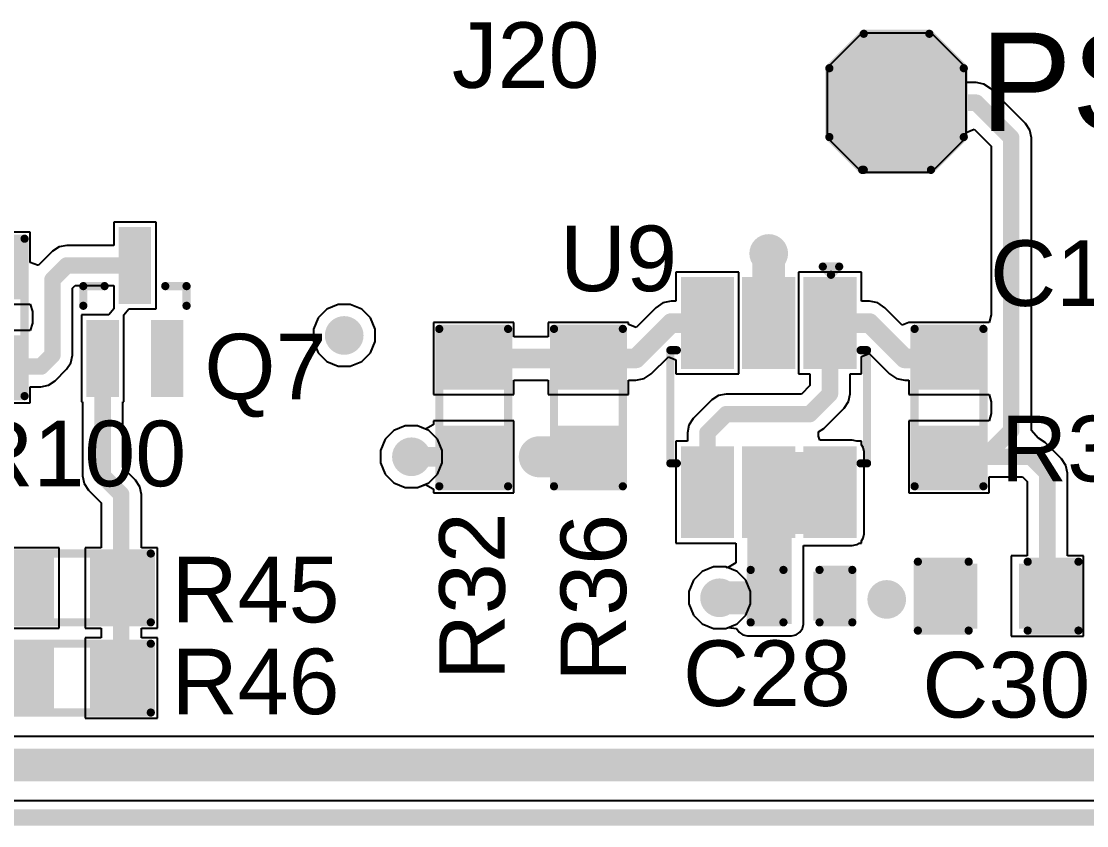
# Model space of a CAD drawing. Header units: millimetres. Extents: x 0 to 215, y 0 to 215.
# Drawn here: x 1.544 to 2.194, y 1.245 to 1.736 of the extents above; entities that cross this region are included whole.
import ezdxf

# ---------------------------------------------------------------- set-up
doc = ezdxf.new("R2010")
doc.units = ezdxf.units.MM
doc.header["$MEASUREMENT"] = 0
for name, color, linetype in [('BottomLayer', 5, 'Continuous'), ('BottomSolder', 6, 'Continuous'), ('Mechanical1', 6, 'Continuous'), ('MultiLayer', 9, 'Continuous'), ('PadHoleLayer', 156, 'Continuous'), ('TopLayer', 1, 'Continuous'), ('TopOverlay', 2, 'Continuous'), ('TopPaste', 8, 'Continuous'), ('TopSolder', 216, 'Continuous'), ('ViaHoleLayer', 16, 'Continuous')]:
    doc.layers.add(name, color=color, linetype=linetype)
doc.styles.add('Arial', font='', dxfattribs={"height": 0.2})
doc.styles.get('Arial').set_extended_font_data('Arial')

# ---------------------------------------------------------------- blocks, each defined once
blk = doc.blocks.new('C___0402_2')
at = {"layer": 'TopLayer'}
for points in [[(-0.0275, -0.0125), (-0.0275, 0.0125), (-0.0095, 0.0125), (-0.0095, -0.0125)], [(0.0095, -0.0125), (0.0095, 0.0125), (0.0275, 0.0125), (0.0275, -0.0125)]]:
    blk.add_hatch(color=1, dxfattribs=at).paths.add_polyline_path(points)
at = {"layer": 'TopPaste'}
for points in [[(-0.0275, -0.0125), (-0.0275, 0.0125), (-0.0095, 0.0125), (-0.0095, -0.0125)], [(0.0095, -0.0125), (0.0095, 0.0125), (0.0275, 0.0125), (0.0275, -0.0125)]]:
    blk.add_hatch(color=8, dxfattribs=at).paths.add_polyline_path(points)
at = {"layer": 'TopSolder'}
for points in [[(-0.02986, -0.01486), (-0.02986, 0.01486), (-0.00714, 0.01486), (-0.00714, -0.01486)], [(0.00714, -0.01486), (0.00714, 0.01486), (0.02986, 0.01486), (0.02986, -0.01486)]]:
    blk.add_hatch(color=216, dxfattribs=at).paths.add_polyline_path(points)
at = {"layer": 'TopOverlay', "const_width": 0.005}
for points in [[(-0.031, -0.016), (-0.031, 0.016)], [(-0.031, 0.016), (-0.011, 0.016)], [(0.011, 0.016), (0.031, 0.016)], [(0.031, -0.016), (0.031, 0.016)], [(-0.031, -0.016), (-0.011, -0.016)], [(0.011, -0.016), (0.031, -0.016)]]:
    blk.add_lwpolyline(points, dxfattribs=at)
at = {"layer": 'TopOverlay', "const_width": 0.0025}
for points in [[(-0.03225, 0.016, 1), (-0.02975, 0.016, 1)], [(-0.03225, 0.016, 1), (-0.02975, 0.016, 1)], [(-0.01225, 0.016, 1), (-0.00975, 0.016, 1)], [(0.00975, 0.016, 1), (0.01225, 0.016, 1)], [(0.02975, 0.016, 1), (0.03225, 0.016, 1)], [(0.02975, 0.016, 1), (0.03225, 0.016, 1)], [(-0.03225, -0.016, 1), (-0.02975, -0.016, 1)], [(-0.03225, -0.016, 1), (-0.02975, -0.016, 1)], [(-0.01225, -0.016, 1), (-0.00975, -0.016, 1)], [(0.00975, -0.016, 1), (0.01225, -0.016, 1)], [(0.02975, -0.016, 1), (0.03225, -0.016, 1)], [(0.02975, -0.016, 1), (0.03225, -0.016, 1)]]:
    blk.add_lwpolyline(points, format="xyb", close=True, dxfattribs=at)
blk = doc.blocks.new('SOT_23_6_17')
at = {"layer": 'TopLayer'}
for points in [[(-0.07559, 0.04961), (-0.02756, 0.04961), (-0.02756, 0.0252), (-0.07559, 0.0252)], [(0.02756, 0.04961), (0.07559, 0.04961), (0.07559, 0.0252), (0.02756, 0.0252)], [(-0.07559, 0.0122), (-0.02756, 0.0122), (-0.02756, -0.0122), (-0.07559, -0.0122)], [(0.02756, 0.0122), (0.07559, 0.0122), (0.07559, -0.0122), (0.02756, -0.0122)], [(-0.07559, -0.0252), (-0.02756, -0.0252), (-0.02756, -0.04961), (-0.07559, -0.04961)], [(0.02756, -0.0252), (0.07559, -0.0252), (0.07559, -0.04961), (0.02756, -0.04961)]]:
    blk.add_hatch(color=1, dxfattribs=at).paths.add_polyline_path(points)
at = {"layer": 'TopPaste'}
for points in [[(-0.07559, 0.04961), (-0.02756, 0.04961), (-0.02756, 0.0252), (-0.07559, 0.0252)], [(0.02756, 0.04961), (0.07559, 0.04961), (0.07559, 0.0252), (0.02756, 0.0252)], [(-0.07559, 0.0122), (-0.02756, 0.0122), (-0.02756, -0.0122), (-0.07559, -0.0122)], [(0.02756, 0.0122), (0.07559, 0.0122), (0.07559, -0.0122), (0.02756, -0.0122)], [(-0.07559, -0.0252), (-0.02756, -0.0252), (-0.02756, -0.04961), (-0.07559, -0.04961)], [(0.02756, -0.0252), (0.07559, -0.0252), (0.07559, -0.04961), (0.02756, -0.04961)]]:
    blk.add_hatch(color=8, dxfattribs=at).paths.add_polyline_path(points)
at = {"layer": 'TopSolder'}
for points in [[(-0.07959, 0.05361), (-0.02356, 0.05361), (-0.02356, 0.0212), (-0.07959, 0.0212)], [(0.02356, 0.05361), (0.07959, 0.05361), (0.07959, 0.0212), (0.02356, 0.0212)], [(-0.07959, 0.0162), (-0.02356, 0.0162), (-0.02356, -0.0162), (-0.07959, -0.0162)], [(0.02356, 0.0162), (0.07959, 0.0162), (0.07959, -0.0162), (0.02356, -0.0162)], [(-0.07959, -0.0212), (-0.02356, -0.0212), (-0.02356, -0.05361), (-0.07959, -0.05361)], [(0.02356, -0.0212), (0.07959, -0.0212), (0.07959, -0.05361), (0.02356, -0.05361)]]:
    blk.add_hatch(color=216, dxfattribs=at).paths.add_polyline_path(points)
at = {"layer": 'TopOverlay', "const_width": 0.005}
for points in [[(0.034, 0.06), (-0.035, 0.06)], [(-0.035, 0.05606), (-0.035, 0.06)], [(0.034, 0.05606), (0.034, 0.06)], [(-0.081, 0.038), (-0.086, 0.043)], [(-0.086, 0.033), (-0.086, 0.043)], [(-0.086, 0.033), (-0.081, 0.038)], [(-0.035, -0.06), (-0.035, -0.05606)], [(0.034, -0.06), (-0.035, -0.06)], [(0.034, -0.06), (0.034, -0.05606)]]:
    blk.add_lwpolyline(points, dxfattribs=at)
at = {"layer": 'TopOverlay', "const_width": 0.0025}
for points in [[(-0.03625, 0.06, 1), (-0.03375, 0.06, 1)], [(-0.03625, 0.06, 1), (-0.03375, 0.06, 1)], [(-0.03625, 0.05606, 1), (-0.03375, 0.05606, 1)], [(0.03275, 0.06, 1), (0.03525, 0.06, 1)], [(0.03275, 0.06, 1), (0.03525, 0.06, 1)], [(0.03275, 0.05606, 1), (0.03525, 0.05606, 1)], [(-0.08725, 0.043, 1), (-0.08475, 0.043, 1)], [(-0.08725, 0.043, 1), (-0.08475, 0.043, 1)], [(-0.08225, 0.038, 1), (-0.07975, 0.038, 1)], [(-0.08225, 0.038, 1), (-0.07975, 0.038, 1)], [(-0.08725, 0.033, 1), (-0.08475, 0.033, 1)], [(-0.08725, 0.033, 1), (-0.08475, 0.033, 1)], [(-0.03625, -0.05606, 1), (-0.03375, -0.05606, 1)], [(-0.03625, -0.06, 1), (-0.03375, -0.06, 1)], [(-0.03625, -0.06, 1), (-0.03375, -0.06, 1)], [(0.03275, -0.05606, 1), (0.03525, -0.05606, 1)], [(0.03275, -0.06, 1), (0.03525, -0.06, 1)], [(0.03275, -0.06, 1), (0.03525, -0.06, 1)]]:
    blk.add_lwpolyline(points, format="xyb", close=True, dxfattribs=at)
blk = doc.blocks.new('R___0603_26')
at = {"layer": 'TopLayer'}
for points in [[(-0.015, 0.0175), (-0.015, -0.0175), (-0.045, -0.0175), (-0.045, 0.0175)], [(0.045, 0.0175), (0.045, -0.0175), (0.015, -0.0175), (0.015, 0.0175)]]:
    blk.add_hatch(color=1, dxfattribs=at).paths.add_polyline_path(points)
at = {"layer": 'TopPaste'}
for points in [[(-0.015, 0.0175), (-0.015, -0.0175), (-0.045, -0.0175), (-0.045, 0.0175)], [(0.045, 0.0175), (0.045, -0.0175), (0.015, -0.0175), (0.015, 0.0175)]]:
    blk.add_hatch(color=8, dxfattribs=at).paths.add_polyline_path(points)
at = {"layer": 'TopSolder'}
for points in [[(-0.011, 0.0215), (-0.011, -0.0215), (-0.049, -0.0215), (-0.049, 0.0215)], [(0.049, 0.0215), (0.049, -0.0215), (0.011, -0.0215), (0.011, 0.0215)]]:
    blk.add_hatch(color=216, dxfattribs=at).paths.add_polyline_path(points)
at = {"layer": 'TopOverlay', "const_width": 0.005}
for points in [[(-0.048, -0.021), (-0.048, 0.021)], [(0.048, 0.021), (-0.048, 0.021)], [(0.048, -0.021), (0.048, 0.021)], [(0.048, -0.021), (-0.048, -0.021)]]:
    blk.add_lwpolyline(points, dxfattribs=at)
at = {"layer": 'TopOverlay', "const_width": 0.0025}
for points in [[(-0.04925, 0.021, 1), (-0.04675, 0.021, 1)], [(-0.04925, 0.021, 1), (-0.04675, 0.021, 1)], [(0.04675, 0.021, 1), (0.04925, 0.021, 1)], [(0.04675, 0.021, 1), (0.04925, 0.021, 1)], [(-0.04925, -0.021, 1), (-0.04675, -0.021, 1)], [(-0.04925, -0.021, 1), (-0.04675, -0.021, 1)], [(0.04675, -0.021, 1), (0.04925, -0.021, 1)], [(0.04675, -0.021, 1), (0.04925, -0.021, 1)]]:
    blk.add_lwpolyline(points, format="xyb", close=True, dxfattribs=at)
blk = doc.blocks.new('R___0603_37')
at = {"layer": 'TopLayer'}
for points in [[(-0.015, 0.0175), (-0.015, -0.0175), (-0.045, -0.0175), (-0.045, 0.0175)], [(0.045, 0.0175), (0.045, -0.0175), (0.015, -0.0175), (0.015, 0.0175)]]:
    blk.add_hatch(color=1, dxfattribs=at).paths.add_polyline_path(points)
at = {"layer": 'TopPaste'}
for points in [[(-0.015, 0.0175), (-0.015, -0.0175), (-0.045, -0.0175), (-0.045, 0.0175)], [(0.045, 0.0175), (0.045, -0.0175), (0.015, -0.0175), (0.015, 0.0175)]]:
    blk.add_hatch(color=8, dxfattribs=at).paths.add_polyline_path(points)
at = {"layer": 'TopSolder'}
for points in [[(-0.011, 0.0215), (-0.011, -0.0215), (-0.049, -0.0215), (-0.049, 0.0215)], [(0.049, 0.0215), (0.049, -0.0215), (0.011, -0.0215), (0.011, 0.0215)]]:
    blk.add_hatch(color=216, dxfattribs=at).paths.add_polyline_path(points)
at = {"layer": 'TopOverlay', "const_width": 0.005}
for points in [[(-0.048, 0.021), (-0.048, -0.021)], [(0.048, 0.021), (-0.048, 0.021)], [(0.048, 0.021), (0.048, -0.021)], [(0.048, -0.021), (-0.048, -0.021)]]:
    blk.add_lwpolyline(points, dxfattribs=at)
at = {"layer": 'TopOverlay', "const_width": 0.0025}
for points in [[(-0.04925, 0.021, 1), (-0.04675, 0.021, 1)], [(-0.04925, 0.021, 1), (-0.04675, 0.021, 1)], [(0.04675, 0.021, 1), (0.04925, 0.021, 1)], [(0.04675, 0.021, 1), (0.04925, 0.021, 1)], [(-0.04925, -0.021, 1), (-0.04675, -0.021, 1)], [(-0.04925, -0.021, 1), (-0.04675, -0.021, 1)], [(0.04675, -0.021, 1), (0.04925, -0.021, 1)], [(0.04675, -0.021, 1), (0.04925, -0.021, 1)]]:
    blk.add_lwpolyline(points, format="xyb", close=True, dxfattribs=at)
blk = doc.blocks.new('R___0603_38')
at = {"layer": 'TopLayer'}
for points in [[(-0.015, 0.0175), (-0.015, -0.0175), (-0.045, -0.0175), (-0.045, 0.0175)], [(0.045, 0.0175), (0.045, -0.0175), (0.015, -0.0175), (0.015, 0.0175)]]:
    blk.add_hatch(color=1, dxfattribs=at).paths.add_polyline_path(points)
at = {"layer": 'TopPaste'}
for points in [[(-0.015, 0.0175), (-0.015, -0.0175), (-0.045, -0.0175), (-0.045, 0.0175)], [(0.045, 0.0175), (0.045, -0.0175), (0.015, -0.0175), (0.015, 0.0175)]]:
    blk.add_hatch(color=8, dxfattribs=at).paths.add_polyline_path(points)
at = {"layer": 'TopSolder'}
for points in [[(-0.011, 0.0215), (-0.011, -0.0215), (-0.049, -0.0215), (-0.049, 0.0215)], [(0.049, 0.0215), (0.049, -0.0215), (0.011, -0.0215), (0.011, 0.0215)]]:
    blk.add_hatch(color=216, dxfattribs=at).paths.add_polyline_path(points)
at = {"layer": 'TopOverlay', "const_width": 0.005}
for points in [[(-0.048, -0.021), (-0.048, 0.021)], [(-0.048, 0.021), (0.048, 0.021)], [(0.048, -0.021), (0.048, 0.021)], [(-0.048, -0.021), (0.048, -0.021)]]:
    blk.add_lwpolyline(points, dxfattribs=at)
at = {"layer": 'TopOverlay', "const_width": 0.0025}
for points in [[(-0.04925, 0.021, 1), (-0.04675, 0.021, 1)], [(-0.04925, 0.021, 1), (-0.04675, 0.021, 1)], [(0.04675, 0.021, 1), (0.04925, 0.021, 1)], [(0.04675, 0.021, 1), (0.04925, 0.021, 1)], [(-0.04925, -0.021, 1), (-0.04675, -0.021, 1)], [(-0.04925, -0.021, 1), (-0.04675, -0.021, 1)], [(0.04675, -0.021, 1), (0.04925, -0.021, 1)], [(0.04675, -0.021, 1), (0.04925, -0.021, 1)]]:
    blk.add_lwpolyline(points, format="xyb", close=True, dxfattribs=at)
blk = doc.blocks.new('R___0603_45')
at = {"layer": 'TopLayer'}
for points in [[(-0.015, 0.0175), (-0.015, -0.0175), (-0.045, -0.0175), (-0.045, 0.0175)], [(0.045, 0.0175), (0.045, -0.0175), (0.015, -0.0175), (0.015, 0.0175)]]:
    blk.add_hatch(color=1, dxfattribs=at).paths.add_polyline_path(points)
at = {"layer": 'TopPaste'}
for points in [[(-0.015, 0.0175), (-0.015, -0.0175), (-0.045, -0.0175), (-0.045, 0.0175)], [(0.045, 0.0175), (0.045, -0.0175), (0.015, -0.0175), (0.015, 0.0175)]]:
    blk.add_hatch(color=8, dxfattribs=at).paths.add_polyline_path(points)
at = {"layer": 'TopSolder'}
for points in [[(-0.011, 0.0215), (-0.011, -0.0215), (-0.049, -0.0215), (-0.049, 0.0215)], [(0.049, 0.0215), (0.049, -0.0215), (0.011, -0.0215), (0.011, 0.0215)]]:
    blk.add_hatch(color=216, dxfattribs=at).paths.add_polyline_path(points)
at = {"layer": 'TopOverlay', "const_width": 0.005}
for points in [[(-0.048, 0.021), (-0.048, -0.021)], [(-0.048, 0.021), (0.048, 0.021)], [(0.048, 0.021), (0.048, -0.021)], [(-0.048, -0.021), (0.048, -0.021)]]:
    blk.add_lwpolyline(points, dxfattribs=at)
at = {"layer": 'TopOverlay', "const_width": 0.0025}
for points in [[(-0.04925, 0.021, 1), (-0.04675, 0.021, 1)], [(-0.04925, 0.021, 1), (-0.04675, 0.021, 1)], [(0.04675, 0.021, 1), (0.04925, 0.021, 1)], [(0.04675, 0.021, 1), (0.04925, 0.021, 1)], [(-0.04925, -0.021, 1), (-0.04675, -0.021, 1)], [(-0.04925, -0.021, 1), (-0.04675, -0.021, 1)], [(0.04675, -0.021, 1), (0.04925, -0.021, 1)], [(0.04675, -0.021, 1), (0.04925, -0.021, 1)]]:
    blk.add_lwpolyline(points, format="xyb", close=True, dxfattribs=at)
blk = doc.blocks.new('R___0603_47')
at = {"layer": 'TopLayer'}
for points in [[(-0.015, 0.0175), (-0.015, -0.0175), (-0.045, -0.0175), (-0.045, 0.0175)], [(0.045, 0.0175), (0.045, -0.0175), (0.015, -0.0175), (0.015, 0.0175)]]:
    blk.add_hatch(color=1, dxfattribs=at).paths.add_polyline_path(points)
at = {"layer": 'TopPaste'}
for points in [[(-0.015, 0.0175), (-0.015, -0.0175), (-0.045, -0.0175), (-0.045, 0.0175)], [(0.045, 0.0175), (0.045, -0.0175), (0.015, -0.0175), (0.015, 0.0175)]]:
    blk.add_hatch(color=8, dxfattribs=at).paths.add_polyline_path(points)
at = {"layer": 'TopSolder'}
for points in [[(-0.011, 0.0215), (-0.011, -0.0215), (-0.049, -0.0215), (-0.049, 0.0215)], [(0.049, 0.0215), (0.049, -0.0215), (0.011, -0.0215), (0.011, 0.0215)]]:
    blk.add_hatch(color=216, dxfattribs=at).paths.add_polyline_path(points)
at = {"layer": 'TopOverlay', "const_width": 0.005}
for points in [[(-0.048, -0.021), (-0.048, 0.021)], [(0.048, 0.021), (-0.048, 0.021)], [(0.048, -0.021), (0.048, 0.021)], [(0.048, -0.021), (-0.048, -0.021)]]:
    blk.add_lwpolyline(points, dxfattribs=at)
at = {"layer": 'TopOverlay', "const_width": 0.0025}
for points in [[(-0.04925, 0.021, 1), (-0.04675, 0.021, 1)], [(-0.04925, 0.021, 1), (-0.04675, 0.021, 1)], [(0.04675, 0.021, 1), (0.04925, 0.021, 1)], [(0.04675, 0.021, 1), (0.04925, 0.021, 1)], [(-0.04925, -0.021, 1), (-0.04675, -0.021, 1)], [(-0.04925, -0.021, 1), (-0.04675, -0.021, 1)], [(0.04675, -0.021, 1), (0.04925, -0.021, 1)], [(0.04675, -0.021, 1), (0.04925, -0.021, 1)]]:
    blk.add_lwpolyline(points, format="xyb", close=True, dxfattribs=at)
blk = doc.blocks.new('R___0603_49')
at = {"layer": 'TopLayer'}
for points in [[(-0.015, 0.0175), (-0.015, -0.0175), (-0.045, -0.0175), (-0.045, 0.0175)], [(0.045, 0.0175), (0.045, -0.0175), (0.015, -0.0175), (0.015, 0.0175)]]:
    blk.add_hatch(color=1, dxfattribs=at).paths.add_polyline_path(points)
at = {"layer": 'TopPaste'}
for points in [[(-0.015, 0.0175), (-0.015, -0.0175), (-0.045, -0.0175), (-0.045, 0.0175)], [(0.045, 0.0175), (0.045, -0.0175), (0.015, -0.0175), (0.015, 0.0175)]]:
    blk.add_hatch(color=8, dxfattribs=at).paths.add_polyline_path(points)
at = {"layer": 'TopSolder'}
for points in [[(-0.011, 0.0215), (-0.011, -0.0215), (-0.049, -0.0215), (-0.049, 0.0215)], [(0.049, 0.0215), (0.049, -0.0215), (0.011, -0.0215), (0.011, 0.0215)]]:
    blk.add_hatch(color=216, dxfattribs=at).paths.add_polyline_path(points)
at = {"layer": 'TopOverlay', "const_width": 0.005}
for points in [[(-0.048, -0.021), (-0.048, 0.021)], [(0.048, 0.021), (-0.048, 0.021)], [(0.048, -0.021), (0.048, 0.021)], [(0.048, -0.021), (-0.048, -0.021)]]:
    blk.add_lwpolyline(points, dxfattribs=at)
at = {"layer": 'TopOverlay', "const_width": 0.0025}
for points in [[(-0.04925, 0.021, 1), (-0.04675, 0.021, 1)], [(-0.04925, 0.021, 1), (-0.04675, 0.021, 1)], [(0.04675, 0.021, 1), (0.04925, 0.021, 1)], [(0.04675, 0.021, 1), (0.04925, 0.021, 1)], [(-0.04925, -0.021, 1), (-0.04675, -0.021, 1)], [(-0.04925, -0.021, 1), (-0.04675, -0.021, 1)], [(0.04675, -0.021, 1), (0.04925, -0.021, 1)], [(0.04675, -0.021, 1), (0.04925, -0.021, 1)]]:
    blk.add_lwpolyline(points, format="xyb", close=True, dxfattribs=at)
blk = doc.blocks.new('MMBT2222ATT3G_79')
at = {"layer": 'TopLayer'}
for points in [[(-0.01949, 0.04528), (0.01949, 0.04528), (0.01949, 0.03346), (-0.01949, 0.03346)], [(0.0372, 0.02559), (0.07618, 0.02559), (0.07618, 0.01378), (0.0372, 0.01378)], [(-0.01949, 0.00591), (0.01949, 0.00591), (0.01949, -0.00591), (-0.01949, -0.00591)]]:
    blk.add_hatch(color=1, dxfattribs=at).paths.add_polyline_path(points)
at = {"layer": 'TopPaste'}
for points in [[(-0.01949, 0.04528), (0.01949, 0.04528), (0.01949, 0.03346), (-0.01949, 0.03346)], [(0.0372, 0.02559), (0.07618, 0.02559), (0.07618, 0.01378), (0.0372, 0.01378)], [(-0.01949, 0.00591), (0.01949, 0.00591), (0.01949, -0.00591), (-0.01949, -0.00591)]]:
    blk.add_hatch(color=8, dxfattribs=at).paths.add_polyline_path(points)
at = {"layer": 'TopSolder'}
for points in [[(-0.02349, 0.04928), (0.02349, 0.04928), (0.02349, 0.02946), (-0.02349, 0.02946)], [(0.0332, 0.02959), (0.08018, 0.02959), (0.08018, 0.00978), (0.0332, 0.00978)], [(-0.02349, 0.00991), (0.02349, 0.00991), (0.02349, -0.00991), (-0.02349, -0.00991)]]:
    blk.add_hatch(color=216, dxfattribs=at).paths.add_polyline_path(points)
at = {"layer": 'TopOverlay', "const_width": 0.005}
for points in [[(0.03209, 0.05118), (0.04409, 0.05118)], [(0.04409, 0.05118), (0.04409, 0.03819)], [(0.04409, 0.00118), (0.04409, -0.01181)], [(0.03209, -0.01181), (0.04409, -0.01181)]]:
    blk.add_lwpolyline(points, dxfattribs=at)
at = {"layer": 'TopOverlay', "const_width": 0.0025}
for points in [[(0.03084, 0.05118, 1), (0.03334, 0.05118, 1)], [(0.04284, 0.05118, 1), (0.04534, 0.05118, 1)], [(0.04284, 0.05118, 1), (0.04534, 0.05118, 1)], [(0.04284, 0.03819, 1), (0.04534, 0.03819, 1)], [(0.04284, 0.00118, 1), (0.04534, 0.00118, 1)], [(0.03084, -0.01181, 1), (0.03334, -0.01181, 1)], [(0.04284, -0.01181, 1), (0.04534, -0.01181, 1)], [(0.04284, -0.01181, 1), (0.04534, -0.01181, 1)]]:
    blk.add_lwpolyline(points, format="xyb", close=True, dxfattribs=at)
blk = doc.blocks.new('T____P______TH_1_8___H_________0_92___112')
at = {"layer": 'BottomLayer'}
blk.add_hatch(color=5, dxfattribs=at).paths.add_polyline_path([(0.01772, 0.03543), (-0.01772, 0.03543), (-0.03543, 0.01772), (-0.03543, -0.01772), (-0.01772, -0.03543), (0.01772, -0.03543), (0.03543, -0.01772), (0.03543, 0.01772)])
at = {"layer": 'BottomSolder'}
blk.add_hatch(color=6, dxfattribs=at).paths.add_polyline_path([(0.01972, 0.03943), (-0.01972, 0.03943), (-0.03943, 0.01972), (-0.03943, -0.01972), (-0.01972, -0.03943), (0.01972, -0.03943), (0.03943, -0.01972), (0.03943, 0.01972)])
at = {"layer": 'MultiLayer'}
blk.add_hatch(color=9, dxfattribs=at).paths.add_polyline_path([(0.01772, 0.03543), (-0.01772, 0.03543), (-0.03543, 0.01772), (-0.03543, -0.01772), (-0.01772, -0.03543), (0.01772, -0.03543), (0.03543, -0.01772), (0.03543, 0.01772)])
at = {"layer": 'PadHoleLayer'}
h = blk.add_hatch(color=156, dxfattribs=at)
edge = h.paths.add_edge_path()
edge.add_arc((0, 0), 0.01811, 0, 360)
at = {"layer": 'TopLayer'}
blk.add_hatch(color=1, dxfattribs=at).paths.add_polyline_path([(0.01772, 0.03543), (-0.01772, 0.03543), (-0.03543, 0.01772), (-0.03543, -0.01772), (-0.01772, -0.03543), (0.01772, -0.03543), (0.03543, -0.01772), (0.03543, 0.01772)])
at = {"layer": 'TopSolder'}
blk.add_hatch(color=216, dxfattribs=at).paths.add_polyline_path([(0.01972, 0.03943), (-0.01972, 0.03943), (-0.03943, 0.01972), (-0.03943, -0.01972), (-0.01972, -0.03943), (0.01972, -0.03943), (0.03943, -0.01972), (0.03943, 0.01972)])
at = {"layer": 'TopOverlay', "const_width": 0.005}
for points in [[(-0.041, 0.021), (-0.02, 0.042)], [(-0.02, 0.042), (0.02, 0.042)], [(0.02, 0.042), (0.041, 0.021)], [(-0.041, -0.021), (-0.041, 0.021)], [(0.041, -0.021), (0.041, 0.021)], [(-0.041, -0.021), (-0.021, -0.041)], [(0.021, -0.041), (0.041, -0.021)], [(-0.02, -0.041), (0.021, -0.041)]]:
    blk.add_lwpolyline(points, dxfattribs=at)
at = {"layer": 'TopOverlay', "const_width": 0.0025}
for points in [[(-0.02125, 0.042, 1), (-0.01875, 0.042, 1)], [(-0.02125, 0.042, 1), (-0.01875, 0.042, 1)], [(0.01875, 0.042, 1), (0.02125, 0.042, 1)], [(0.01875, 0.042, 1), (0.02125, 0.042, 1)], [(-0.04225, 0.021, 1), (-0.03975, 0.021, 1)], [(-0.04225, 0.021, 1), (-0.03975, 0.021, 1)], [(0.03975, 0.021, 1), (0.04225, 0.021, 1)], [(0.03975, 0.021, 1), (0.04225, 0.021, 1)], [(-0.04225, -0.021, 1), (-0.03975, -0.021, 1)], [(-0.04225, -0.021, 1), (-0.03975, -0.021, 1)], [(0.03975, -0.021, 1), (0.04225, -0.021, 1)], [(0.03975, -0.021, 1), (0.04225, -0.021, 1)], [(-0.02225, -0.041, 1), (-0.01975, -0.041, 1)], [(-0.02125, -0.041, 1), (-0.01875, -0.041, 1)], [(0.01975, -0.041, 1), (0.02225, -0.041, 1)], [(0.01975, -0.041, 1), (0.02225, -0.041, 1)]]:
    blk.add_lwpolyline(points, format="xyb", close=True, dxfattribs=at)
blk = doc.blocks.new('C___0603_177')
at = {"layer": 'TopLayer'}
for points in [[(-0.015, 0.0175), (-0.015, -0.0175), (-0.045, -0.0175), (-0.045, 0.0175)], [(0.045, 0.0175), (0.045, -0.0175), (0.015, -0.0175), (0.015, 0.0175)]]:
    blk.add_hatch(color=1, dxfattribs=at).paths.add_polyline_path(points)
at = {"layer": 'TopPaste'}
for points in [[(-0.015, 0.0175), (-0.015, -0.0175), (-0.045, -0.0175), (-0.045, 0.0175)], [(0.045, 0.0175), (0.045, -0.0175), (0.015, -0.0175), (0.015, 0.0175)]]:
    blk.add_hatch(color=8, dxfattribs=at).paths.add_polyline_path(points)
at = {"layer": 'TopSolder'}
for points in [[(-0.01264, 0.01986), (-0.01264, -0.01986), (-0.04736, -0.01986), (-0.04736, 0.01986)], [(0.04736, 0.01986), (0.04736, -0.01986), (0.01264, -0.01986), (0.01264, 0.01986)]]:
    blk.add_hatch(color=216, dxfattribs=at).paths.add_polyline_path(points)
at = {"layer": 'TopOverlay', "const_width": 0.005}
for points in [[(-0.049, 0.021), (-0.049, -0.021)], [(-0.018, 0.021), (-0.049, 0.021)], [(0.049, 0.021), (0.018, 0.021)], [(0.049, 0.021), (0.049, -0.021)], [(-0.018, -0.021), (-0.049, -0.021)], [(0.049, -0.021), (0.018, -0.021)]]:
    blk.add_lwpolyline(points, dxfattribs=at)
at = {"layer": 'TopOverlay', "const_width": 0.0025}
for points in [[(-0.05025, 0.021, 1), (-0.04775, 0.021, 1)], [(-0.05025, 0.021, 1), (-0.04775, 0.021, 1)], [(-0.01925, 0.021, 1), (-0.01675, 0.021, 1)], [(0.01675, 0.021, 1), (0.01925, 0.021, 1)], [(0.04775, 0.021, 1), (0.05025, 0.021, 1)], [(0.04775, 0.021, 1), (0.05025, 0.021, 1)], [(-0.05025, -0.021, 1), (-0.04775, -0.021, 1)], [(-0.05025, -0.021, 1), (-0.04775, -0.021, 1)], [(-0.01925, -0.021, 1), (-0.01675, -0.021, 1)], [(0.01675, -0.021, 1), (0.01925, -0.021, 1)], [(0.04775, -0.021, 1), (0.05025, -0.021, 1)], [(0.04775, -0.021, 1), (0.05025, -0.021, 1)]]:
    blk.add_lwpolyline(points, format="xyb", close=True, dxfattribs=at)

msp = doc.modelspace()

# ---------------------------------------------------------------- hatches: boundary and pattern name
at = {"layer": 'BottomLayer'}
h = msp.add_hatch(color=5, dxfattribs=at)
edge = h.paths.add_edge_path()
edge.add_arc((2, 1.594), 0.01181, 0, 360)
h = msp.add_hatch(color=5, dxfattribs=at)
edge = h.paths.add_edge_path()
edge.add_arc((1.741, 1.544), 0.01181, 0, 360)
h = msp.add_hatch(color=5, dxfattribs=at)
edge = h.paths.add_edge_path()
edge.add_arc((1.782, 1.47), 0.01181, 0, 360)
h = msp.add_hatch(color=5, dxfattribs=at)
edge = h.paths.add_edge_path()
edge.add_arc((1.86, 1.47), 0.01181, 0, 360)
h = msp.add_hatch(color=5, dxfattribs=at)
edge = h.paths.add_edge_path()
edge.add_arc((1.97, 1.384), 0.01181, 0, 360)
h = msp.add_hatch(color=5, dxfattribs=at)
edge = h.paths.add_edge_path()
edge.add_arc((2.072, 1.383), 0.01181, 0, 360)
at = {"layer": 'TopLayer'}
h = msp.add_hatch(color=1, dxfattribs=at)
edge = h.paths.add_edge_path()
edge.add_arc((2, 1.594), 0.01181, 0, 360)
h = msp.add_hatch(color=1, dxfattribs=at)
edge = h.paths.add_edge_path()
edge.add_arc((1.741, 1.544), 0.01181, 0, 360)
h = msp.add_hatch(color=1, dxfattribs=at)
edge = h.paths.add_edge_path()
edge.add_arc((1.782, 1.47), 0.01181, 0, 360)
h = msp.add_hatch(color=1, dxfattribs=at)
edge = h.paths.add_edge_path()
edge.add_arc((1.86, 1.47), 0.01181, 0, 360)
for points in [[(1.987, 1.368), (2.014, 1.368), (2.014, 1.473), (1.987, 1.473)], [(1.987, 1.423), (2.051, 1.423), (2.051, 1.473), (1.987, 1.473)]]:
    msp.add_hatch(color=1, dxfattribs=at).paths.add_polyline_path(points)
h = msp.add_hatch(color=1, dxfattribs=at)
edge = h.paths.add_edge_path()
edge.add_arc((1.97, 1.384), 0.01181, 0, 360)
h = msp.add_hatch(color=1, dxfattribs=at)
edge = h.paths.add_edge_path()
edge.add_arc((2.072, 1.383), 0.01181, 0, 360)
at = {"layer": 'ViaHoleLayer'}
h = msp.add_hatch(color=16, dxfattribs=at)
edge = h.paths.add_edge_path()
edge.add_arc((2, 1.594), 0.00591, 0, 360)
h = msp.add_hatch(color=16, dxfattribs=at)
edge = h.paths.add_edge_path()
edge.add_arc((1.741, 1.544), 0.00591, 0, 360)
h = msp.add_hatch(color=16, dxfattribs=at)
edge = h.paths.add_edge_path()
edge.add_arc((1.782, 1.47), 0.00591, 0, 360)
h = msp.add_hatch(color=16, dxfattribs=at)
edge = h.paths.add_edge_path()
edge.add_arc((1.86, 1.47), 0.00591, 0, 360)
h = msp.add_hatch(color=16, dxfattribs=at)
edge = h.paths.add_edge_path()
edge.add_arc((1.97, 1.384), 0.00591, 0, 360)
h = msp.add_hatch(color=16, dxfattribs=at)
edge = h.paths.add_edge_path()
edge.add_arc((2.072, 1.383), 0.00591, 0, 360)

# ---------------------------------------------------------------- linework, layer by layer
at = {"layer": 'BottomLayer'}
for p, q in [((2.05678, 1.72843), (2.03557, 1.70722)), ((2.09922, 1.72843), (2.05678, 1.72843)), ((2.12043, 1.70722), (2.09922, 1.72843)), ((2.03557, 1.70722), (2.03557, 1.66478)), ((2.12043, 1.66478), (2.12043, 1.70722)), ((2.03557, 1.66478), (2.05678, 1.64357)), ((2.09922, 1.64357), (2.12043, 1.66478)), ((2.05678, 1.64357), (2.09922, 1.64357)), ((1.73726, 1.56281), (1.73034, 1.55995)), ((1.74474, 1.56281), (1.73726, 1.56281)), ((1.75166, 1.55995), (1.74474, 1.56281)), ((1.72505, 1.55466), (1.72219, 1.54774)), ((1.73034, 1.55995), (1.72505, 1.55466)), ((1.75695, 1.55466), (1.75166, 1.55995)), ((1.75981, 1.54774), (1.75695, 1.55466)), ((1.72219, 1.54774), (1.72219, 1.54026)), ((1.75981, 1.54026), (1.75981, 1.54774)), ((1.72219, 1.54026), (1.72505, 1.53334)), ((1.75695, 1.53334), (1.75981, 1.54026)), ((1.72505, 1.53334), (1.73034, 1.52805)), ((1.73034, 1.52805), (1.73726, 1.52519)), ((1.74474, 1.52519), (1.75166, 1.52805)), ((1.75166, 1.52805), (1.75695, 1.53334)), ((1.73726, 1.52519), (1.74474, 1.52519)), ((1.77826, 1.48881), (1.77134, 1.48595)), ((1.78574, 1.48881), (1.77826, 1.48881)), ((1.79266, 1.48595), (1.78574, 1.48881)), ((1.77134, 1.48595), (1.76605, 1.48066)), ((1.79795, 1.48066), (1.79266, 1.48595)), ((1.76605, 1.48066), (1.76319, 1.47374)), ((1.80081, 1.47374), (1.79795, 1.48066)), ((1.76319, 1.47374), (1.76319, 1.46626)), ((1.80081, 1.46626), (1.80081, 1.47374)), ((1.76319, 1.46626), (1.76605, 1.45934)), ((1.79795, 1.45934), (1.80081, 1.46626)), ((1.76605, 1.45934), (1.77134, 1.45405)), ((1.79266, 1.45405), (1.79795, 1.45934)), ((1.77134, 1.45405), (1.77826, 1.45119)), ((1.77826, 1.45119), (1.78574, 1.45119)), ((1.78574, 1.45119), (1.79266, 1.45405)), ((1.95934, 1.39995), (1.95405, 1.39466)), ((1.96626, 1.40281), (1.95934, 1.39995)), ((1.97374, 1.40281), (1.96626, 1.40281)), ((1.98066, 1.39995), (1.97374, 1.40281)), ((1.98595, 1.39466), (1.98066, 1.39995)), ((1.95405, 1.39466), (1.95119, 1.38774)), ((1.98881, 1.38774), (1.98595, 1.39466)), ((1.95119, 1.38774), (1.95119, 1.38026)), ((1.98881, 1.38026), (1.98881, 1.38774)), ((1.95119, 1.38026), (1.95405, 1.37334)), ((1.98595, 1.37334), (1.98881, 1.38026)), ((1.95405, 1.37334), (1.95934, 1.36805)), ((1.98066, 1.36805), (1.98595, 1.37334)), ((1.95934, 1.36805), (1.96626, 1.36519)), ((1.96626, 1.36519), (1.97374, 1.36519)), ((1.97374, 1.36519), (1.98066, 1.36805)), ((2.56081, 1.29933), (0.725, 1.29933))]:
    msp.add_line(p, q, dxfattribs=at)
at = {"layer": 'BottomLayer', "const_width": 0.02}
msp.add_lwpolyline([(0.725, 1.282), (2.963, 1.282)], dxfattribs=at)
at = {"layer": 'Mechanical1', "const_width": 0.01}
msp.add_lwpolyline([(0.765, 1.25), (4.11, 1.25)], dxfattribs=at)
at = {"layer": 'TopLayer'}
for p, q in [((2.05678, 1.72843), (2.03557, 1.70722)), ((2.09922, 1.72843), (2.05678, 1.72843)), ((2.12043, 1.70722), (2.09922, 1.72843)), ((2.03557, 1.70722), (2.03557, 1.66478)), ((2.12043, 1.69824), (2.12043, 1.70722)), ((2.12657, 1.69824), (2.12043, 1.69824)), ((2.13126, 1.6973), (2.12657, 1.69824)), ((2.13523, 1.69465), (2.13126, 1.6973)), ((2.15665, 1.67323), (2.13523, 1.69465)), ((2.1593, 1.66926), (2.15665, 1.67323)), ((2.03557, 1.66478), (2.05678, 1.64357)), ((2.09922, 1.64357), (2.12043, 1.66478)), ((2.12043, 1.66777), (2.12543, 1.66984)), ((2.12043, 1.66478), (2.12043, 1.66777)), ((2.12543, 1.66984), (2.13576, 1.65951)), ((2.16024, 1.66457), (2.1593, 1.66926)), ((2.16024, 1.486), (2.16024, 1.66457)), ((2.13576, 1.65951), (2.13576, 1.55648)), ((2.05678, 1.64357), (2.09922, 1.64357)), ((1.62622, 1.61318), (1.60041, 1.61318)), ((1.60041, 1.61318), (1.60041, 1.59893)), ((1.62622, 1.5602), (1.62622, 1.61318)), ((1.5495, 1.607), (1.5005, 1.607)), ((1.5495, 1.5884), (1.5495, 1.607)), ((1.56304, 1.59534), (1.5545, 1.5868)), ((1.56701, 1.598), (1.56304, 1.59534)), ((1.57169, 1.59893), (1.56701, 1.598)), ((1.60041, 1.59893), (1.57169, 1.59893)), ((1.55385, 1.58683), (1.5495, 1.5884)), ((1.5545, 1.5868), (1.55385, 1.58683)), ((1.9818, 1.58259), (1.94339, 1.58259)), ((1.94339, 1.58259), (1.94339, 1.56483)), ((1.9818, 1.52056), (1.9818, 1.58259)), ((2.05661, 1.58259), (2.0182, 1.58259)), ((2.0182, 1.58259), (2.0182, 1.52056)), ((2.05661, 1.56483), (2.05661, 1.58259)), ((1.57524, 1.57293), (1.57676, 1.57446)), ((1.57676, 1.57446), (1.60041, 1.57446)), ((1.60041, 1.57446), (1.60041, 1.56149)), ((1.57524, 1.532), (1.57524, 1.57293)), ((1.5005, 1.563), (1.5495, 1.563)), ((1.5495, 1.563), (1.55076, 1.55852)), ((1.60041, 1.5602), (1.59731, 1.55649)), ((1.60041, 1.56149), (1.60041, 1.5602)), ((1.60654, 1.55649), (1.60963, 1.5602)), ((1.60963, 1.5602), (1.62622, 1.5602)), ((1.73726, 1.56281), (1.73034, 1.55995)), ((1.74474, 1.56281), (1.73726, 1.56281)), ((1.75166, 1.55995), (1.74474, 1.56281)), ((1.9312, 1.56095), (1.91912, 1.54886)), ((1.9355, 1.56382), (1.9312, 1.56095)), ((1.94057, 1.56483), (1.9355, 1.56382)), ((1.94339, 1.56483), (1.94057, 1.56483)), ((2.06143, 1.56483), (2.05661, 1.56483)), ((2.0665, 1.56382), (2.06143, 1.56483)), ((2.0708, 1.56095), (2.0665, 1.56382)), ((2.08143, 1.55031), (2.0708, 1.56095)), ((1.55076, 1.55852), (1.55076, 1.55148)), ((1.59731, 1.55649), (1.58072, 1.55649)), ((1.58072, 1.55649), (1.58072, 1.50351)), ((1.60654, 1.5552), (1.60654, 1.55649)), ((1.60654, 1.50351), (1.60654, 1.5552)), ((1.72505, 1.55466), (1.72219, 1.54774)), ((1.73034, 1.55995), (1.72505, 1.55466)), ((1.75695, 1.55466), (1.75166, 1.55995)), ((1.75981, 1.54774), (1.75695, 1.55466)), ((2.13576, 1.55648), (2.1345, 1.552)), ((1.55076, 1.55148), (1.5495, 1.547)), ((1.72219, 1.54774), (1.72219, 1.54026)), ((1.75981, 1.54026), (1.75981, 1.54774)), ((1.8445, 1.552), (1.7955, 1.552)), ((1.7955, 1.552), (1.7955, 1.508)), ((1.8445, 1.54325), (1.8445, 1.552)), ((1.9145, 1.552), (1.8655, 1.552)), ((1.8655, 1.552), (1.8655, 1.54325)), ((1.9145, 1.55078), (1.9145, 1.552)), ((1.91912, 1.54886), (1.9145, 1.55078)), ((2.0855, 1.552), (2.08143, 1.55031)), ((2.13076, 1.552), (2.0855, 1.552)), ((2.0855, 1.552), (2.0855, 1.552)), ((2.1345, 1.552), (2.13076, 1.552)), ((1.5495, 1.547), (1.5005, 1.547)), ((1.8655, 1.54325), (1.8445, 1.54325)), ((1.72219, 1.54026), (1.72505, 1.53334)), ((1.75695, 1.53334), (1.75981, 1.54026)), ((1.5743, 1.52732), (1.57524, 1.532)), ((1.72505, 1.53334), (1.73034, 1.52805)), ((1.73034, 1.52805), (1.73726, 1.52519)), ((1.74474, 1.52519), (1.75166, 1.52805)), ((1.75166, 1.52805), (1.75695, 1.53334)), ((1.92837, 1.52063), (1.93877, 1.53103)), ((1.93877, 1.53103), (1.94339, 1.52912)), ((1.94339, 1.52912), (1.94339, 1.52056)), ((2.05661, 1.53112), (2.06123, 1.53303)), ((2.05661, 1.52056), (2.05661, 1.53112)), ((2.06123, 1.53303), (2.07363, 1.52063)), ((1.56465, 1.51635), (1.57165, 1.52335)), ((1.57165, 1.52335), (1.5743, 1.52732)), ((1.73726, 1.52519), (1.74474, 1.52519)), ((1.56068, 1.5137), (1.56465, 1.51635)), ((1.8445, 1.508), (1.8445, 1.51675)), ((1.8445, 1.51675), (1.8655, 1.51675)), ((1.8655, 1.51675), (1.8655, 1.508)), ((1.9145, 1.508), (1.9145, 1.51675)), ((1.9145, 1.51675), (1.919, 1.51675)), ((1.919, 1.51675), (1.92407, 1.51775)), ((1.92407, 1.51775), (1.92837, 1.52063)), ((1.94339, 1.52056), (1.9818, 1.52056)), ((2.0182, 1.52056), (2.02517, 1.52056)), ((2.02517, 1.52056), (2.02517, 1.51347)), ((2.04964, 1.5084), (2.04964, 1.52056)), ((2.04964, 1.52056), (2.05661, 1.52056)), ((2.07363, 1.52063), (2.07793, 1.51775)), ((2.07793, 1.51775), (2.083, 1.51675)), ((2.083, 1.51675), (2.0855, 1.51675)), ((2.0855, 1.51675), (2.0855, 1.508)), ((1.5495, 1.503), (1.5495, 1.51276)), ((1.5495, 1.51276), (1.556, 1.51276)), ((1.556, 1.51276), (1.56068, 1.5137)), ((1.974, 1.50824), (1.96932, 1.5073)), ((2.01993, 1.50824), (1.974, 1.50824)), ((2.02517, 1.51347), (2.01993, 1.50824)), ((2.04871, 1.50372), (2.04964, 1.5084)), ((1.5005, 1.503), (1.5495, 1.503)), ((1.58072, 1.50351), (1.58139, 1.50351)), ((1.58139, 1.50351), (1.58139, 1.45837)), ((1.60587, 1.46344), (1.60587, 1.50351)), ((1.60587, 1.50351), (1.60654, 1.50351)), ((1.7955, 1.508), (1.8445, 1.508)), ((1.8655, 1.508), (1.9145, 1.508)), ((1.96535, 1.50465), (1.95395, 1.49325)), ((1.96932, 1.5073), (1.96535, 1.50465)), ((2.04605, 1.49975), (2.04871, 1.50372)), ((2.0855, 1.508), (2.1345, 1.508)), ((2.1345, 1.508), (2.13576, 1.50352)), ((2.13576, 1.50352), (2.13576, 1.49648)), ((2.03365, 1.48735), (2.04605, 1.49975)), ((2.13576, 1.49648), (2.1345, 1.492)), ((1.77826, 1.48881), (1.77134, 1.48595)), ((1.78574, 1.48881), (1.77826, 1.48881)), ((1.7905, 1.48684), (1.78574, 1.48881)), ((1.79533, 1.48954), (1.7905, 1.48684)), ((1.7955, 1.48977), (1.79533, 1.48954)), ((1.8445, 1.492), (1.7955, 1.492)), ((1.7955, 1.492), (1.7955, 1.48977)), ((1.8445, 1.448), (1.8445, 1.492)), ((1.95129, 1.48928), (1.95036, 1.4846)), ((1.95395, 1.49325), (1.95129, 1.48928)), ((2.1345, 1.492), (2.0855, 1.492)), ((2.0855, 1.492), (2.0855, 1.448)), ((1.77134, 1.48595), (1.76605, 1.48066)), ((1.95036, 1.4846), (1.95036, 1.47944)), ((2.03034, 1.48514), (2.03365, 1.48735)), ((2.03039, 1.48252), (2.03034, 1.48514)), ((2.03117, 1.48014), (2.03039, 1.48252)), ((2.16441, 1.48136), (2.16024, 1.486)), ((1.76605, 1.48066), (1.76319, 1.47374)), ((1.95036, 1.47944), (1.94339, 1.47944)), ((1.94339, 1.47944), (1.94339, 1.41741)), ((2.051, 1.48014), (2.03117, 1.48014)), ((2.05373, 1.47959), (2.051, 1.48014)), ((2.05396, 1.47944), (2.05373, 1.47959)), ((2.05661, 1.47944), (2.05396, 1.47944)), ((2.05661, 1.47721), (2.05661, 1.47944)), ((2.05759, 1.47573), (2.05661, 1.47721)), ((2.05814, 1.473), (2.05759, 1.47573)), ((2.16468, 1.4813), (2.16441, 1.48136)), ((2.16865, 1.47865), (2.16468, 1.4813)), ((2.17865, 1.46865), (2.16865, 1.47865)), ((1.76319, 1.47374), (1.76319, 1.46626)), ((2.05814, 1.423), (2.05814, 1.473)), ((1.61365, 1.45565), (1.60587, 1.46344)), ((1.76319, 1.46626), (1.76605, 1.45934)), ((2.1813, 1.46468), (2.17865, 1.46865)), ((2.18224, 1.46), (2.1813, 1.46468)), ((1.58139, 1.45837), (1.58233, 1.45369)), ((1.76605, 1.45934), (1.77134, 1.45405)), ((2.1345, 1.448), (2.1345, 1.45776)), ((2.1345, 1.45776), (2.15493, 1.45776)), ((2.15493, 1.45776), (2.15776, 1.45493)), ((2.18224, 1.4095), (2.18224, 1.46)), ((1.58233, 1.45369), (1.58498, 1.44972)), ((1.58498, 1.44972), (1.59276, 1.44193)), ((1.6163, 1.45168), (1.61365, 1.45565)), ((1.61724, 1.447), (1.6163, 1.45168)), ((1.77134, 1.45405), (1.77826, 1.45119)), ((1.77826, 1.45119), (1.78574, 1.45119)), ((1.78574, 1.45119), (1.7905, 1.45316)), ((1.7905, 1.45316), (1.79533, 1.45046)), ((1.79533, 1.45046), (1.7955, 1.45023)), ((1.7955, 1.45023), (1.7955, 1.448)), ((2.15776, 1.45493), (2.15776, 1.4095)), ((1.61724, 1.4145), (1.61724, 1.447)), ((1.7955, 1.448), (1.8445, 1.448)), ((2.0855, 1.448), (2.1345, 1.448)), ((1.59276, 1.44193), (1.59276, 1.4145)), ((1.94339, 1.41741), (1.97986, 1.41741)), ((1.97986, 1.41741), (1.97986, 1.40531)), ((2.05373, 1.41641), (2.05523, 1.41741)), ((2.05523, 1.41741), (2.05661, 1.41741)), ((2.05661, 1.41879), (2.05759, 1.42027)), ((2.05661, 1.41741), (2.05661, 1.41879)), ((2.05759, 1.42027), (2.05814, 1.423)), ((1.567, 1.4145), (1.523, 1.4145)), ((1.567, 1.3655), (1.567, 1.4145)), ((1.59276, 1.4145), (1.583, 1.4145)), ((1.583, 1.4145), (1.583, 1.3655)), ((1.627, 1.4145), (1.61724, 1.4145)), ((1.627, 1.3655), (1.627, 1.4145)), ((2.02114, 1.368), (2.02114, 1.41586)), ((2.02114, 1.41586), (2.051, 1.41586)), ((2.051, 1.41586), (2.05373, 1.41641)), ((1.97986, 1.40531), (1.97486, 1.40235)), ((2.15776, 1.4095), (2.148, 1.4095)), ((2.148, 1.4095), (2.148, 1.3605)), ((2.192, 1.4095), (2.18224, 1.4095)), ((2.192, 1.3605), (2.192, 1.4095)), ((1.95934, 1.39995), (1.95405, 1.39466)), ((1.96626, 1.40281), (1.95934, 1.39995)), ((1.97374, 1.40281), (1.96626, 1.40281)), ((1.97486, 1.40235), (1.97374, 1.40281)), ((1.95405, 1.39466), (1.95119, 1.38774)), ((1.95119, 1.38774), (1.95119, 1.38026)), ((1.95119, 1.38026), (1.95405, 1.37334)), ((1.95405, 1.37334), (1.95934, 1.36805)), ((1.523, 1.3655), (1.567, 1.3655)), ((1.583, 1.3655), (1.59276, 1.3655)), ((1.59276, 1.3655), (1.59276, 1.3595)), ((1.61724, 1.3595), (1.61724, 1.3655)), ((1.61724, 1.3655), (1.627, 1.3655)), ((1.95934, 1.36805), (1.96626, 1.36519)), ((1.96626, 1.36519), (1.97374, 1.36519)), ((1.97374, 1.36519), (1.97525, 1.36581)), ((1.97525, 1.36581), (1.98041, 1.36527)), ((1.98041, 1.36527), (1.98195, 1.36295)), ((2.01905, 1.36295), (2.02059, 1.36527)), ((2.02059, 1.36527), (2.02114, 1.368)), ((1.59276, 1.3595), (1.583, 1.3595)), ((1.583, 1.3595), (1.583, 1.3105)), ((1.627, 1.3595), (1.61724, 1.3595)), ((1.627, 1.3105), (1.627, 1.3595)), ((1.98195, 1.36295), (1.98427, 1.36141)), ((1.98427, 1.36141), (1.987, 1.36086)), ((1.987, 1.36086), (2.014, 1.36086)), ((2.014, 1.36086), (2.01673, 1.36141)), ((2.01673, 1.36141), (2.01905, 1.36295)), ((2.148, 1.3605), (2.192, 1.3605)), ((1.583, 1.3105), (1.627, 1.3105)), ((2.39686, 1.2602), (0.75, 1.2602))]:
    msp.add_line(p, q, dxfattribs=at)
for points, const_width in [([(2.078, 1.686), (2.12657, 1.686)], 0.01), ([(2.12657, 1.686), (2.148, 1.66457)], 0.01), ([(2.148, 1.486), (2.148, 1.66457)], 0.01), ([(2, 1.55157), (2, 1.594)], 0.02), ([(1.563, 1.578), (1.57169, 1.58669)], 0.01), ([(1.57169, 1.58669), (1.61332, 1.58669)], 0.01), ([(1.563, 1.532), (1.563, 1.578)], 0.01), ([(1.919, 1.53), (1.94057, 1.55157)], 0.012), ([(1.94057, 1.55157), (1.9626, 1.55157)], 0.012), ([(2.0374, 1.55157), (2.06143, 1.55157)], 0.012), ([(2.0374, 1.5084), (2.0374, 1.55157)], 0.01), ([(2.06143, 1.55157), (2.083, 1.53)], 0.012), ([(1.556, 1.525), (1.563, 1.532)], 0.01), ([(1.59363, 1.45837), (1.59363, 1.53)], 0.01), ([(1.82, 1.53), (1.89, 1.53)], 0.012), ([(1.89, 1.53), (1.919, 1.53)], 0.012), ([(2.083, 1.53), (2.11, 1.53)], 0.012), ([(1.525, 1.525), (1.556, 1.525)], 0.01), ([(2.025, 1.496), (2.0374, 1.5084)], 0.01), ([(1.9626, 1.4846), (1.974, 1.496)], 0.01), ([(1.974, 1.496), (2.025, 1.496)], 0.01), ([(1.9626, 1.44843), (1.9626, 1.4846)], 0.01), ([(2.132, 1.47), (2.148, 1.486)], 0.01), ([(1.86, 1.47), (1.89, 1.47)], 0.025), ([(2.11, 1.4725), (2.11, 1.47804)], 0.01), ([(1.782, 1.47), (1.82, 1.47)], 0.012), ([(2.11, 1.47), (2.132, 1.47)], 0.01), ([(2.132, 1.47), (2.16, 1.47)], 0.01), ([(2.16, 1.47), (2.17, 1.46)], 0.01), ([(1.59363, 1.45837), (1.605, 1.447)], 0.01), ([(2.17, 1.38435), (2.17, 1.46)], 0.01), ([(1.605, 1.39), (1.605, 1.447)], 0.01), ([(1.47102, 1.3877), (1.544, 1.389)], 0.025), ([(1.605, 1.335), (1.605, 1.39)], 0.01), ([(1.97, 1.384), (2.0005, 1.384)], 0.02), ([(2.0005, 1.384), (2.0015, 1.385)], 0.02), ([(1.513, 1.335), (1.545, 1.335)], 0.025)]:
    msp.add_lwpolyline(points, dxfattribs=dict(at, const_width=const_width))
for points, const_width in [([(2.0755, 1.686, 1), (2.0805, 1.686, 1)], 0.005), ([(2.12407, 1.686, 1), (2.12907, 1.686, 1)], 0.005), ([(2.12407, 1.686, 1), (2.12907, 1.686, 1)], 0.005), ([(2.1455, 1.66457, 1), (2.1505, 1.66457, 1)], 0.005), ([(2.1455, 1.66457, 1), (2.1505, 1.66457, 1)], 0.005), ([(1.995, 1.594, 1), (2.005, 1.594, 1)], 0.01), ([(1.56919, 1.58669, 1), (1.57419, 1.58669, 1)], 0.005), ([(1.56919, 1.58669, 1), (1.57419, 1.58669, 1)], 0.005), ([(1.61082, 1.58669, 1), (1.61582, 1.58669, 1)], 0.005), ([(1.5605, 1.578, 1), (1.5655, 1.578, 1)], 0.005), ([(1.5605, 1.578, 1), (1.5655, 1.578, 1)], 0.005), ([(1.995, 1.55157, 1), (2.005, 1.55157, 1)], 0.01), ([(1.93757, 1.55157, 1), (1.94357, 1.55157, 1)], 0.006), ([(1.93757, 1.55157, 1), (1.94357, 1.55157, 1)], 0.006), ([(1.9596, 1.55157, 1), (1.9656, 1.55157, 1)], 0.006), ([(2.0344, 1.55157, 1), (2.0404, 1.55157, 1)], 0.006), ([(2.0349, 1.55157, 1), (2.0399, 1.55157, 1)], 0.005), ([(2.05843, 1.55157, 1), (2.06443, 1.55157, 1)], 0.006), ([(2.05843, 1.55157, 1), (2.06443, 1.55157, 1)], 0.006), ([(1.5605, 1.532, 1), (1.5655, 1.532, 1)], 0.005), ([(1.5605, 1.532, 1), (1.5655, 1.532, 1)], 0.005), ([(1.59113, 1.53, 1), (1.59613, 1.53, 1)], 0.005), ([(1.817, 1.53, 1), (1.823, 1.53, 1)], 0.006), ([(1.887, 1.53, 1), (1.893, 1.53, 1)], 0.006), ([(1.887, 1.53, 1), (1.893, 1.53, 1)], 0.006), ([(1.916, 1.53, 1), (1.922, 1.53, 1)], 0.006), ([(1.916, 1.53, 1), (1.922, 1.53, 1)], 0.006), ([(2.08, 1.53, 1), (2.086, 1.53, 1)], 0.006), ([(2.08, 1.53, 1), (2.086, 1.53, 1)], 0.006), ([(2.107, 1.53, 1), (2.113, 1.53, 1)], 0.006), ([(1.5535, 1.525, 1), (1.5585, 1.525, 1)], 0.005), ([(1.5535, 1.525, 1), (1.5585, 1.525, 1)], 0.005), ([(2.0349, 1.5084, 1), (2.0399, 1.5084, 1)], 0.005), ([(2.0349, 1.5084, 1), (2.0399, 1.5084, 1)], 0.005), ([(1.9715, 1.496, 1), (1.9765, 1.496, 1)], 0.005), ([(1.9715, 1.496, 1), (1.9765, 1.496, 1)], 0.005), ([(2.0225, 1.496, 1), (2.0275, 1.496, 1)], 0.005), ([(2.0225, 1.496, 1), (2.0275, 1.496, 1)], 0.005), ([(1.9601, 1.4846, 1), (1.9651, 1.4846, 1)], 0.005), ([(1.9601, 1.4846, 1), (1.9651, 1.4846, 1)], 0.005), ([(2.1455, 1.486, 1), (2.1505, 1.486, 1)], 0.005), ([(2.1455, 1.486, 1), (2.1505, 1.486, 1)], 0.005), ([(1.85375, 1.47, 1), (1.86625, 1.47, 1)], 0.0125), ([(1.88375, 1.47, 1), (1.89625, 1.47, 1)], 0.0125), ([(2.1075, 1.47804, 1), (2.1125, 1.47804, 1)], 0.005), ([(1.779, 1.47, 1), (1.785, 1.47, 1)], 0.006), ([(1.817, 1.47, 1), (1.823, 1.47, 1)], 0.006), ([(2.1075, 1.4725, 1), (2.1125, 1.4725, 1)], 0.005), ([(2.1075, 1.47, 1), (2.1125, 1.47, 1)], 0.005), ([(2.1295, 1.47, 1), (2.1345, 1.47, 1)], 0.005), ([(2.1295, 1.47, 1), (2.1345, 1.47, 1)], 0.005), ([(2.1295, 1.47, 1), (2.1345, 1.47, 1)], 0.005), ([(2.1575, 1.47, 1), (2.1625, 1.47, 1)], 0.005), ([(2.1575, 1.47, 1), (2.1625, 1.47, 1)], 0.005), ([(1.59113, 1.45837, 1), (1.59613, 1.45837, 1)], 0.005), ([(1.59113, 1.45837, 1), (1.59613, 1.45837, 1)], 0.005), ([(2.1675, 1.46, 1), (2.1725, 1.46, 1)], 0.005), ([(2.1675, 1.46, 1), (2.1725, 1.46, 1)], 0.005), ([(1.6025, 1.447, 1), (1.6075, 1.447, 1)], 0.005), ([(1.6025, 1.447, 1), (1.6075, 1.447, 1)], 0.005), ([(1.9601, 1.44843, 1), (1.9651, 1.44843, 1)], 0.005), ([(1.53775, 1.389, 1), (1.55025, 1.389, 1)], 0.0125), ([(1.6025, 1.39, 1), (1.6075, 1.39, 1)], 0.005), ([(1.6025, 1.39, 1), (1.6075, 1.39, 1)], 0.005), ([(1.965, 1.384, 1), (1.975, 1.384, 1)], 0.01), ([(1.9955, 1.384, 1), (2.0055, 1.384, 1)], 0.01), ([(1.9955, 1.384, 1), (2.0055, 1.384, 1)], 0.01), ([(1.9965, 1.385, 1), (2.0065, 1.385, 1)], 0.01), ([(2.1675, 1.38435, 1), (2.1725, 1.38435, 1)], 0.005), ([(1.53875, 1.335, 1), (1.55125, 1.335, 1)], 0.0125), ([(1.6025, 1.335, 1), (1.6075, 1.335, 1)], 0.005)]:
    msp.add_lwpolyline(points, format="xyb", close=True, dxfattribs=dict(at, const_width=const_width))

# ---------------------------------------------------------------- block references
for name, p in [('T____P______TH_1_8___H_________0_92___112', (2.078, 1.686)), ('R___0603_38', (1.575, 1.39)), ('C___0402_2', (2.02, 1.385))]:
    msp.add_blockref(name, p)
for name, p, rotation in [('MMBT2222ATT3G_79', (1.633, 1.53), 90), ('R___0603_26', (1.525, 1.555), 270), ('SOT_23_6_17', (2, 1.5), 270), ('R___0603_49', (1.82, 1.5), 270), ('R___0603_45', (1.89, 1.5), 90), ('R___0603_47', (2.11, 1.5), 270), ('C___0603_177', (2.14, 1.385), 180), ('R___0603_37', (1.575, 1.335), 180)]:
    msp.add_blockref(name, p, dxfattribs=dict(rotation=rotation))

# ---------------------------------------------------------------- texts
at = {"layer": 'TopOverlay', "style": 'Arial'}
for s, height, p in [('J20', 0.04, (1.80668, 1.69501)), ('PSWMON', 0.06, (2.129, 1.6687)), ('U9', 0.04, (1.87268, 1.57101)), ('C12', 0.04, (2.13502, 1.56201)), ('Q7', 0.04, (1.65568, 1.50501)), ('R34', 0.04, (2.14168, 1.45501)), ('R100', 0.04, (1.51102, 1.45201)), ('R45', 0.04, (1.63566, 1.369)), ('C28', 0.04, (1.94768, 1.31801)), ('R46', 0.04, (1.63566, 1.313)), ('C30', 0.04, (2.09368, 1.31101))]:
    msp.add_text(s, height=height, dxfattribs=at).set_placement(p)
for s, p in [('R32', (1.83899, 1.33368)), ('R36', (1.91299, 1.33268))]:
    msp.add_text(s, height=0.04, rotation=90, dxfattribs=at).set_placement(p)

doc.saveas('drawing.dxf')
